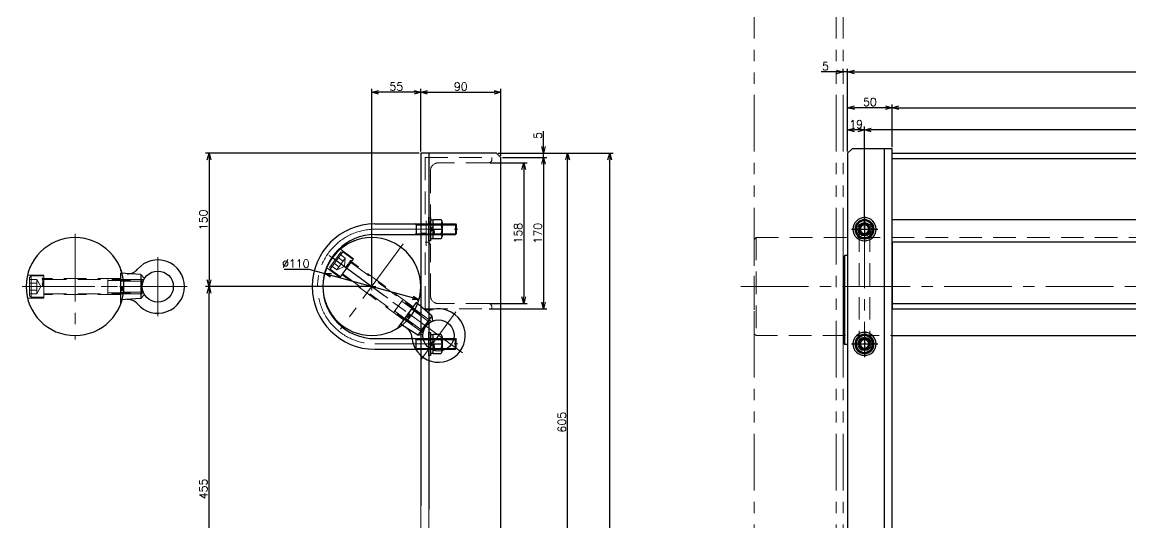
# Model space of a CAD drawing. Header units: millimetres. Extents: x -8731 to 85711, y -14522 to 31379.
# Drawn here: x -937 to 309, y -3634 to -3071 of the extents above; entities that cross this region are included whole.
import ezdxf

# ---------------------------------------------------------------- set-up
doc = ezdxf.new("R2010")
doc.units = ezdxf.units.MM
doc.header["$LTSCALE"] = 4
doc.header["$PDMODE"] = 99
doc.header["$PDSIZE"] = 1
for name, pattern in [('CENTER2', [28.575, 19.05, -3.175, 3.175, -3.175]), ('HIDDEN', [9.525, 6.35, -3.175]), ('PHANTOM2', [31.75, 15.875, -3.175, 3.175, -3.175, 3.175, -3.175])]:
    doc.linetypes.add(name, pattern=pattern)
for name, color, linetype, lineweight in [('04_HIDDEN', 2, 'HIDDEN', 13), ('05_CENTER', 4, 'CENTER2', 13), ('06_PHANTOM', 2, 'PHANTOM2', 13), ('08_DIM', 3, 'Continuous', 13)]:
    doc.layers.add(name, color=color, linetype=linetype, lineweight=lineweight)
doc.layers.add('10_DRAFT', color=8, linetype='Continuous', lineweight=0, plot=False)
doc.styles.add('KANJI0', font='txt.shx', dxfattribs={"width": 0.9, "height": 30, "bigfont": 'bigfont'})
doc.styles.add('KSS_TXT', font='txt.shx', dxfattribs={"bigfont": 'extfont2.shx'})
doc.dimstyles.new('KSS_DIM', dxfattribs={"dimscale": 3, "dimtxt": 3, "dimasz": 2.5, "dimexe": 1.25, "dimexo": 0.625, "dimtad": 1, "dimdsep": 46, "dimtxsty": 'KSS_TXT', "dimblk": 'OPEN30', "dimcen": 0, "dimazin": 2, "dimtfac": 0.75, "dimtmove": 0, "dimatfit": 3, "dimldrblk": 'OPEN30', "dimfxl": 1, "dimtolj": 1, "dimarcsym": 0})
doc.dimstyles.new('KSS_DIM$3', dxfattribs={"dimscale": 3, "dimtxt": 3, "dimasz": 2.5, "dimexe": 1.25, "dimexo": 0.625, "dimtad": 1, "dimtih": 1, "dimtoh": 1, "dimdsep": 46, "dimtxsty": 'KSS_TXT', "dimblk": 'OPEN30', "dimcen": 0, "dimazin": 2, "dimtfac": 0.75, "dimtofl": 0, "dimtmove": 0, "dimatfit": 3, "dimldrblk": 'OPEN30', "dimfxl": 1, "dimtolj": 1, "dimarcsym": 0})

# ---------------------------------------------------------------- blocks, each defined once
blk = doc.blocks.new('_Open30')
at = {"color": 0, "linetype": 'ByBlock', "lineweight": -2}
for p, q in [((-1, 0.27), (0, 0)), ((0, 0), (-1, -0.27)), ((0, 0), (-1, 0))]:
    blk.add_line(p, q, dxfattribs=at)
blk = doc.blocks.new('*D1070')
at = {"layer": '08_DIM', "color": 0, "lineweight": -2, "transparency": 16777216}
for p, q in [((-642.2, -3348.5), (-614.5, -3348.5)), ((-614.5, -3348.5), (-596.8, -3353.4)), ((-490.8, -3382.7), (-589.6, -3355.4))]:
    blk.add_line(p, q, dxfattribs=at)
blk.add_arc((-543.8, -3368), 55, 111.3219, 168.4826, dxfattribs=at)
at = {"layer": 'Defpoints', "color": 0, "transparency": 16777216}
for p in [(-596.8, -3353.4), (-490.8, -3382.7)]:
    blk.add_point(p, dxfattribs=at)
at = {"layer": '08_DIM', "color": 0, "lineweight": -2, "transparency": 16777216, "xscale": 7.5, "yscale": 7.5, "zscale": 7.5}
for p, rotation in [((-596.8, -3353.4), 164.5753601179293), ((-490.8, -3382.7), 344.5753601179293)]:
    blk.add_blockref('_Open30', p, dxfattribs=dict(at, rotation=rotation))
at = {"layer": '08_DIM', "color": 0, "transparency": 16777216, "insert": (-629.3, -3342.2), "char_height": 9, "attachment_point": 5, "style": 'KSS_TXT'}
blk.add_mtext('\\A1;%%C110', dxfattribs=at)
blk = doc.blocks.new('*D1072')
at = {"layer": '08_DIM', "color": 0, "lineweight": -2, "transparency": 16777216}
for p, q in [((-8.9, -3216.2), (-8.9, -3188.2)), ((10.1, -3301.9), (10.1, -3188.2)), ((2.6, -3191.9), (-1.4, -3191.9))]:
    blk.add_line(p, q, dxfattribs=at)
at = {"layer": 'Defpoints', "color": 0, "transparency": 16777216}
for p in [(-8.9, -3191.9), (-8.9, -3218), (10.1, -3303.8)]:
    blk.add_point(p, dxfattribs=at)
at = {"layer": '08_DIM', "color": 0, "lineweight": -2, "transparency": 16777216, "xscale": 7.5, "yscale": 7.5, "zscale": 7.5, "rotation": 180}
blk.add_blockref('_Open30', (-8.9, -3191.9), dxfattribs=at)
at = {"layer": '08_DIM', "color": 0, "lineweight": -2, "transparency": 16777216, "xscale": 7.5, "yscale": 7.5, "zscale": 7.5}
blk.add_blockref('_Open30', (10.1, -3191.9), dxfattribs=at)
at = {"layer": '08_DIM', "color": 0, "transparency": 16777216, "insert": (0.6, -3185.6), "char_height": 9, "attachment_point": 5, "style": 'KSS_TXT'}
blk.add_mtext('\\A1;19', dxfattribs=at)
blk = doc.blocks.new('*D1073')
at = {"layer": '08_DIM', "color": 0, "lineweight": -2, "transparency": 16777216}
for p, q in [((10.1, -3301.9), (10.1, -3188.2)), ((1962.1, -3301.9), (1962.1, -3188.2)), ((1954.6, -3191.9), (17.6, -3191.9))]:
    blk.add_line(p, q, dxfattribs=at)
at = {"layer": 'Defpoints', "color": 0, "transparency": 16777216}
for p in [(10.1, -3191.9), (10.1, -3303.8), (1962.1, -3303.8)]:
    blk.add_point(p, dxfattribs=at)
at = {"layer": '08_DIM', "color": 0, "lineweight": -2, "transparency": 16777216, "xscale": 7.5, "yscale": 7.5, "zscale": 7.5, "rotation": 180}
blk.add_blockref('_Open30', (10.1, -3191.9), dxfattribs=at)
at = {"layer": '08_DIM', "color": 0, "lineweight": -2, "transparency": 16777216, "xscale": 7.5, "yscale": 7.5, "zscale": 7.5}
blk.add_blockref('_Open30', (1962.1, -3191.9), dxfattribs=at)
at = {"layer": '08_DIM', "color": 0, "transparency": 16777216, "insert": (986.1, -3185.6), "char_height": 9, "attachment_point": 5, "style": 'KSS_TXT'}
blk.add_mtext('\\A1;1952', dxfattribs=at)
blk = doc.blocks.new('A$C4EE614CD_1_1')
at = {"color": 0}
blk.add_circle((0, 0), 55, dxfattribs=at)
at = {"layer": '04_HIDDEN'}
for p, q in [((-20.6, 51), (20.6, 51)), ((-9, 51), (-9, -35)), ((9, 51), (9, -35)), ((-13, -35), (-13, -53.4)), ((-13, -35), (13, -35)), ((13, -35), (13, -53.4))]:
    blk.add_line(p, q, dxfattribs=at)
at = {"layer": '05_CENTER'}
for p, q in [((0, -59.4), (0, 59.4)), ((59.4, 0), (-59.4, 0))]:
    blk.add_line(p, q, dxfattribs=at)
blk = doc.blocks.new('A$C3CCA425A_1_1')
at = {"color": 0}
for p, q in [((-13.5, 23), (-9, 27)), ((13.5, 23), (9, 27)), ((-13.5, 23), (-15, 0)), ((-13.5, 23), (13.5, 23)), ((13.5, 23), (15, 0)), ((-15, 0), (15, 0))]:
    blk.add_line(p, q, dxfattribs=at)
blk.add_circle((0, 42), 17.5, dxfattribs=at)
for centre, radius, start, end in [((0, 42), 30, 310.3553, 229.6447), ((-28.5, 8.5), 14, 356.3725, 49.6447), ((28.5, 8.5), 14, 130.3553, 183.6275)]:
    blk.add_arc(centre, radius, start, end, dxfattribs=at)
at = {"layer": '04_HIDDEN', "color": 0}
for p, q in [((-8, 26.4), (-8, 0)), ((-6.2, 0), (-6.2, 25.7)), ((6.2, 25.7), (6.2, 0)), ((8, 0), (8, 26.4))]:
    blk.add_line(p, q, dxfattribs=at)
at = {"layer": '05_CENTER', "color": 0}
for p, q in [((0, 75.2), (0, -3.3)), ((-33.2, 42), (33.2, 42))]:
    blk.add_line(p, q, dxfattribs=at)
at = {"layer": '10_DRAFT', "style": 'KSS_TXT'}
blk.add_text('M16', height=1.5, dxfattribs=at).set_placement((0.5, 1.3))
blk = doc.blocks.new('A$C39185EFE_1')
at = {"color": 0}
for p, q in [((-12, 14.4), (-10.4, 16)), ((-12, 14.4), (-12, 0)), ((12, 14.4), (-12, 14.4)), ((10.4, 16), (-10.4, 16)), ((12, 14.4), (10.4, 16)), ((12, 14.4), (12, 0)), ((12, 0), (-12, 0)), ((-8, 0), (-8, -108.9)), ((8, 0), (8, -108.9)), ((8, -72), (-8, -72)), ((-6.9, -72), (-6.9, -110)), ((6.9, -72), (6.9, -110)), ((-8, -76), (-8, -76)), ((8, -108.9), (-8, -108.9)), ((-8, -108.9), (-6.9, -110)), ((6.9, -110), (-6.9, -110)), ((8, -108.9), (6.9, -110))]:
    blk.add_line(p, q, dxfattribs=at)
at = {"color": 0, "linetype": 'HIDDEN'}
for p, q in [((-8.1, 16), (-8.1, 8)), ((-4, 16), (-4, 8)), ((4, 16), (4, 8)), ((8.1, 16), (8.1, 8)), ((-8.1, 8), (0, 3.3)), ((8.1, 8), (-8.1, 8)), ((8.1, 8), (0, 3.3))]:
    blk.add_line(p, q, dxfattribs=at)
at = {"color": 0, "linetype": 'CENTER2'}
blk.add_line((0, 19), (0, -113), dxfattribs=at)
at = {"layer": '10_DRAFT', "style": 'KANJI0', "width": 0.82}
blk.add_text('M16x110', height=1.71, dxfattribs=at).set_placement((0.4, 0.2))
blk = doc.blocks.new('A$C50724800_1_1')
at = {"color": 4, "xscale": -1, "rotation": 359.9999999937623}
blk.add_blockref('A$C3CCA425A_1_1', (0, 51), dxfattribs=at)
at = {"rotation": 7.637784012066487e-11}
blk.add_blockref('A$C4EE614CD_1_1', (0, 0), dxfattribs=at)
at = {"layer": '04_HIDDEN', "xscale": -1, "rotation": 180.0000000000764}
blk.add_blockref('A$C39185EFE_1', (0, -35), dxfattribs=at)
blk = doc.blocks.new('*D1459')
at = {"layer": '08_DIM', "color": 0, "lineweight": -2, "transparency": 16777216}
for p, q in [((-543.8, -3366.2), (-543.8, -3145.9)), ((-496.3, -3149.6), (-536.3, -3149.6)), ((-488.8, -3216.2), (-488.8, -3145.9))]:
    blk.add_line(p, q, dxfattribs=at)
at = {"layer": 'Defpoints', "color": 0, "transparency": 16777216}
for p in [(-543.8, -3149.6), (-488.8, -3218), (-543.8, -3368)]:
    blk.add_point(p, dxfattribs=at)
at = {"layer": '08_DIM', "color": 0, "lineweight": -2, "transparency": 16777216, "xscale": 7.5, "yscale": 7.5, "zscale": 7.5, "rotation": 180}
blk.add_blockref('_Open30', (-543.8, -3149.6), dxfattribs=at)
at = {"layer": '08_DIM', "color": 0, "lineweight": -2, "transparency": 16777216, "xscale": 7.5, "yscale": 7.5, "zscale": 7.5}
blk.add_blockref('_Open30', (-488.8, -3149.6), dxfattribs=at)
at = {"layer": '08_DIM', "color": 0, "transparency": 16777216, "insert": (-516.3, -3143.2), "char_height": 9, "attachment_point": 5, "style": 'KSS_TXT'}
blk.add_mtext('\\A1;55', dxfattribs=at)
blk = doc.blocks.new('*D1461')
at = {"layer": '08_DIM', "color": 0, "lineweight": -2, "transparency": 16777216}
for p, q in [((-21.4, -3126.8), (-38.7, -3126.8)), ((-13.9, -3127.9), (-13.9, -3123.1)), ((-8.9, -3126.8), (-13.9, -3126.8)), ((-8.9, -3216.2), (-8.9, -3123.1)), ((-1.4, -3126.8), (6.1, -3126.8))]:
    blk.add_line(p, q, dxfattribs=at)
at = {"layer": 'Defpoints', "color": 0, "transparency": 16777216}
for p in [(-13.9, -3126.8), (-13.9, -3129.8), (-8.9, -3218)]:
    blk.add_point(p, dxfattribs=at)
at = {"layer": '08_DIM', "color": 0, "lineweight": -2, "transparency": 16777216, "xscale": 7.5, "yscale": 7.5, "zscale": 7.5}
blk.add_blockref('_Open30', (-13.9, -3126.8), dxfattribs=at)
at = {"layer": '08_DIM', "color": 0, "lineweight": -2, "transparency": 16777216, "xscale": 7.5, "yscale": 7.5, "zscale": 7.5, "rotation": 180}
blk.add_blockref('_Open30', (-8.9, -3126.8), dxfattribs=at)
at = {"layer": '08_DIM', "color": 0, "transparency": 16777216, "insert": (-33.8, -3120.4), "char_height": 9, "attachment_point": 5, "style": 'KSS_TXT'}
blk.add_mtext('\\A1;5', dxfattribs=at)
blk = doc.blocks.new('A$C710D0C96_1_1_1')
at = {"color": 0}
for p, q in [((-954, 940), (-954, -15)), ((-945, 929), (945, 929)), ((-945, 766), (945, 766))]:
    blk.add_line(p, q, dxfattribs=at)
blk.add_lwpolyline([(-995, 10), (-995, -10), (-990, -15), (-945, -15), (-945, 940), (-990, 940), (-995, 935), (-995, 50)], dxfattribs=at)
for points in [[(-945, 935), (945, 935), (945, 860), (-945, 860)], [(-945, 760), (945, 760), (945, 835), (-945, 835)]]:
    blk.add_lwpolyline(points, close=True, dxfattribs=at)
for centre in [(-976, 849.5), (-976, 720.5)]:
    blk.add_circle(centre, 7.5, dxfattribs=at)
at = {"layer": '05_CENTER'}
for p, q in [((-976, 837.6), (-976, 861.4)), ((-987.9, 849.5), (-964.1, 849.5)), ((-976, 708.6), (-976, 732.4)), ((-987.9, 720.5), (-964.1, 720.5))]:
    blk.add_line(p, q, dxfattribs=at)
blk = doc.blocks.new('*D1937')
at = {"layer": '08_DIM', "color": 0, "lineweight": -2, "transparency": 16777216}
for p, q in [((-488.8, -3216.2), (-488.8, -3145.9)), ((-481.3, -3149.6), (-406.3, -3149.6)), ((-398.8, -3221.2), (-398.8, -3145.9))]:
    blk.add_line(p, q, dxfattribs=at)
at = {"layer": 'Defpoints', "color": 0, "transparency": 16777216}
for p in [(-398.8, -3149.6), (-488.8, -3218), (-398.8, -3223)]:
    blk.add_point(p, dxfattribs=at)
at = {"layer": '08_DIM', "color": 0, "lineweight": -2, "transparency": 16777216, "xscale": 7.5, "yscale": 7.5, "zscale": 7.5, "rotation": 180}
blk.add_blockref('_Open30', (-488.8, -3149.6), dxfattribs=at)
at = {"layer": '08_DIM', "color": 0, "lineweight": -2, "transparency": 16777216, "xscale": 7.5, "yscale": 7.5, "zscale": 7.5}
blk.add_blockref('_Open30', (-398.8, -3149.6), dxfattribs=at)
at = {"layer": '08_DIM', "color": 0, "transparency": 16777216, "insert": (-443.8, -3143.2), "char_height": 9, "attachment_point": 5, "style": 'KSS_TXT'}
blk.add_mtext('\\A1;90', dxfattribs=at)
blk = doc.blocks.new('*D1938')
at = {"layer": '08_DIM', "color": 0, "lineweight": -2, "transparency": 16777216}
for p, q in [((-410.9, -3229), (-369.2, -3229)), ((-373, -3236.5), (-373, -3379.5)), ((-410.9, -3387), (-369.2, -3387))]:
    blk.add_line(p, q, dxfattribs=at)
at = {"layer": 'Defpoints', "color": 0, "transparency": 16777216}
for p in [(-412.8, -3229), (-412.8, -3387), (-373, -3387)]:
    blk.add_point(p, dxfattribs=at)
at = {"layer": '08_DIM', "color": 0, "lineweight": -2, "transparency": 16777216, "xscale": 7.5, "yscale": 7.5, "zscale": 7.5}
for p, rotation in [((-373, -3229), 90), ((-373, -3387), 270)]:
    blk.add_blockref('_Open30', p, dxfattribs=dict(at, rotation=rotation))
at = {"layer": '08_DIM', "color": 0, "transparency": 16777216, "insert": (-379.4, -3308), "char_height": 9, "attachment_point": 5, "rotation": 90, "style": 'KSS_TXT'}
blk.add_mtext('\\A1;158', dxfattribs=at)
blk = doc.blocks.new('*D1939')
at = {"layer": '08_DIM', "color": 0, "lineweight": -2, "transparency": 16777216}
for p, q in [((-396.9, -3223), (-347.1, -3223)), ((-350.8, -3230.5), (-350.8, -3385.5)), ((-411.9, -3393), (-347.1, -3393))]:
    blk.add_line(p, q, dxfattribs=at)
at = {"layer": 'Defpoints', "color": 0, "transparency": 16777216}
for p in [(-398.8, -3223), (-413.8, -3393), (-350.8, -3393)]:
    blk.add_point(p, dxfattribs=at)
at = {"layer": '08_DIM', "color": 0, "lineweight": -2, "transparency": 16777216, "xscale": 7.5, "yscale": 7.5, "zscale": 7.5}
for p, rotation in [((-350.8, -3223), 90), ((-350.8, -3393), 270)]:
    blk.add_blockref('_Open30', p, dxfattribs=dict(at, rotation=rotation))
at = {"layer": '08_DIM', "color": 0, "transparency": 16777216, "insert": (-357.2, -3308), "char_height": 9, "attachment_point": 5, "rotation": 90, "style": 'KSS_TXT'}
blk.add_mtext('\\A1;170', dxfattribs=at)
blk = doc.blocks.new('*D1940')
at = {"layer": '08_DIM', "color": 0, "lineweight": -2, "transparency": 16777216}
for p, q in [((-8.9, -3216.2), (-8.9, -3163.2)), ((41.1, -3211.2), (41.1, -3163.2)), ((33.6, -3167), (-1.4, -3167))]:
    blk.add_line(p, q, dxfattribs=at)
at = {"layer": 'Defpoints', "color": 0, "transparency": 16777216}
for p in [(-8.9, -3167), (41.1, -3213), (-8.9, -3218)]:
    blk.add_point(p, dxfattribs=at)
at = {"layer": '08_DIM', "color": 0, "lineweight": -2, "transparency": 16777216, "xscale": 7.5, "yscale": 7.5, "zscale": 7.5, "rotation": 180}
blk.add_blockref('_Open30', (-8.9, -3167), dxfattribs=at)
at = {"layer": '08_DIM', "color": 0, "lineweight": -2, "transparency": 16777216, "xscale": 7.5, "yscale": 7.5, "zscale": 7.5}
blk.add_blockref('_Open30', (41.1, -3167), dxfattribs=at)
at = {"layer": '08_DIM', "color": 0, "transparency": 16777216, "insert": (16.1, -3160.6), "char_height": 9, "attachment_point": 5, "style": 'KSS_TXT'}
blk.add_mtext('\\A1;50', dxfattribs=at)
blk = doc.blocks.new('*D1952')
at = {"layer": '08_DIM', "color": 0, "lineweight": -2, "transparency": 16777216}
for p, q in [((-401.9, -3218), (-272.6, -3218)), ((-276.4, -4160.5), (-276.4, -3225.5)), ((-426.9, -4168), (-272.6, -4168))]:
    blk.add_line(p, q, dxfattribs=at)
at = {"layer": 'Defpoints', "color": 0, "transparency": 16777216}
for p in [(-403.8, -3218), (-276.4, -3218), (-428.8, -4168)]:
    blk.add_point(p, dxfattribs=at)
at = {"layer": '08_DIM', "color": 0, "lineweight": -2, "transparency": 16777216, "xscale": 7.5, "yscale": 7.5, "zscale": 7.5}
for p, rotation in [((-276.4, -3218), 90), ((-276.4, -4168), 270)]:
    blk.add_blockref('_Open30', p, dxfattribs=dict(at, rotation=rotation))
at = {"layer": '08_DIM', "color": 0, "transparency": 16777216, "insert": (-282.7, -3693), "char_height": 9, "attachment_point": 5, "rotation": 90, "style": 'KSS_TXT'}
blk.add_mtext('\\A1;950', dxfattribs=at)
blk = doc.blocks.new('*D1956')
at = {"layer": '08_DIM', "color": 0, "lineweight": -2, "transparency": 16777216}
for p, q in [((-401.9, -3218), (-320, -3218)), ((-323.7, -3815.5), (-323.7, -3225.5)), ((-422.4, -3823), (-320, -3823))]:
    blk.add_line(p, q, dxfattribs=at)
at = {"layer": 'Defpoints', "color": 0, "transparency": 16777216}
for p in [(-403.8, -3218), (-323.7, -3218), (-424.3, -3823)]:
    blk.add_point(p, dxfattribs=at)
at = {"layer": '08_DIM', "color": 0, "lineweight": -2, "transparency": 16777216, "xscale": 7.5, "yscale": 7.5, "zscale": 7.5}
for p, rotation in [((-323.7, -3218), 90), ((-323.7, -3823), 270)]:
    blk.add_blockref('_Open30', p, dxfattribs=dict(at, rotation=rotation))
at = {"layer": '08_DIM', "color": 0, "transparency": 16777216, "insert": (-330.1, -3520.5), "char_height": 9, "attachment_point": 5, "rotation": 90, "style": 'KSS_TXT'}
blk.add_mtext('\\A1;605', dxfattribs=at)
blk = doc.blocks.new('*D1959')
at = {"layer": '08_DIM', "color": 0, "lineweight": -2, "transparency": 16777216}
for p, q in [((-8.9, -3216.2), (-8.9, -3123.1)), ((-1.4, -3126.8), (1973.6, -3126.8)), ((1981.1, -3216.2), (1981.1, -3123.1))]:
    blk.add_line(p, q, dxfattribs=at)
at = {"layer": 'Defpoints', "color": 0, "transparency": 16777216}
for p in [(1981.1, -3126.8), (-8.9, -3218), (1981.1, -3218)]:
    blk.add_point(p, dxfattribs=at)
at = {"layer": '08_DIM', "color": 0, "lineweight": -2, "transparency": 16777216, "xscale": 7.5, "yscale": 7.5, "zscale": 7.5, "rotation": 180}
blk.add_blockref('_Open30', (-8.9, -3126.8), dxfattribs=at)
at = {"layer": '08_DIM', "color": 0, "lineweight": -2, "transparency": 16777216, "xscale": 7.5, "yscale": 7.5, "zscale": 7.5}
blk.add_blockref('_Open30', (1981.1, -3126.8), dxfattribs=at)
at = {"layer": '08_DIM', "color": 0, "transparency": 16777216, "insert": (986.1, -3120.5), "char_height": 9, "attachment_point": 5, "style": 'KSS_TXT'}
blk.add_mtext('\\A1;1990', dxfattribs=at)
blk = doc.blocks.new('*D1960')
at = {"layer": '08_DIM', "color": 0, "lineweight": -2, "transparency": 16777216}
for p, q in [((41.1, -3211.2), (41.1, -3163.2)), ((1931.1, -3211.2), (1931.1, -3163.2)), ((48.6, -3167), (1923.6, -3167))]:
    blk.add_line(p, q, dxfattribs=at)
at = {"layer": 'Defpoints', "color": 0, "transparency": 16777216}
for p in [(1931.1, -3167), (41.1, -3213), (1931.1, -3213)]:
    blk.add_point(p, dxfattribs=at)
at = {"layer": '08_DIM', "color": 0, "lineweight": -2, "transparency": 16777216, "xscale": 7.5, "yscale": 7.5, "zscale": 7.5, "rotation": 180}
blk.add_blockref('_Open30', (41.1, -3167), dxfattribs=at)
at = {"layer": '08_DIM', "color": 0, "lineweight": -2, "transparency": 16777216, "xscale": 7.5, "yscale": 7.5, "zscale": 7.5}
blk.add_blockref('_Open30', (1931.1, -3167), dxfattribs=at)
at = {"layer": '08_DIM', "color": 0, "transparency": 16777216, "insert": (986.1, -3160.6), "char_height": 9, "attachment_point": 5, "style": 'KSS_TXT'}
blk.add_mtext('\\A1;1890', dxfattribs=at)
blk = doc.blocks.new('*D2261')
at = {"layer": '08_DIM', "color": 0, "lineweight": -2, "transparency": 16777216}
for p, q in [((-545.7, -3368), (-730.6, -3368)), ((-726.8, -3815.5), (-726.8, -3375.5)), ((-653.6, -3823), (-730.6, -3823))]:
    blk.add_line(p, q, dxfattribs=at)
at = {"layer": 'Defpoints', "color": 0, "transparency": 16777216}
for p in [(-726.8, -3368), (-543.8, -3368), (-651.8, -3823)]:
    blk.add_point(p, dxfattribs=at)
at = {"layer": '08_DIM', "color": 0, "lineweight": -2, "transparency": 16777216, "xscale": 7.5, "yscale": 7.5, "zscale": 7.5}
for p, rotation in [((-726.8, -3368), 90), ((-726.8, -3823), 270)]:
    blk.add_blockref('_Open30', p, dxfattribs=dict(at, rotation=rotation))
at = {"layer": '08_DIM', "color": 0, "transparency": 16777216, "insert": (-733.2, -3595.5), "char_height": 9, "attachment_point": 5, "rotation": 90, "style": 'KSS_TXT'}
blk.add_mtext('\\A1;455', dxfattribs=at)
blk = doc.blocks.new('*D2262')
at = {"layer": '08_DIM', "color": 0, "lineweight": -2, "transparency": 16777216}
for p, q in [((-490.7, -3218), (-730.6, -3218)), ((-726.8, -3225.5), (-726.8, -3360.5)), ((-545.7, -3368), (-730.6, -3368))]:
    blk.add_line(p, q, dxfattribs=at)
at = {"layer": 'Defpoints', "color": 0, "transparency": 16777216}
for p in [(-488.8, -3218), (-726.8, -3368), (-543.8, -3368)]:
    blk.add_point(p, dxfattribs=at)
at = {"layer": '08_DIM', "color": 0, "lineweight": -2, "transparency": 16777216, "xscale": 7.5, "yscale": 7.5, "zscale": 7.5}
for p, rotation in [((-726.8, -3218), 90), ((-726.8, -3368), 270)]:
    blk.add_blockref('_Open30', p, dxfattribs=dict(at, rotation=rotation))
at = {"layer": '08_DIM', "color": 0, "transparency": 16777216, "insert": (-733.2, -3293), "char_height": 9, "attachment_point": 5, "rotation": 90, "style": 'KSS_TXT'}
blk.add_mtext('\\A1;150', dxfattribs=at)
blk = doc.blocks.new('*D2263')
at = {"layer": '08_DIM', "color": 0, "lineweight": -2, "transparency": 16777216}
for p, q in [((-350.8, -3210.5), (-350.8, -3193.3)), ((-401.9, -3218), (-347.1, -3218)), ((-396.9, -3223), (-347.1, -3223)), ((-350.8, -3223), (-350.8, -3218)), ((-350.8, -3230.5), (-350.8, -3238))]:
    blk.add_line(p, q, dxfattribs=at)
at = {"layer": 'Defpoints', "color": 0, "transparency": 16777216}
for p in [(-403.8, -3218), (-398.8, -3223), (-350.8, -3218)]:
    blk.add_point(p, dxfattribs=at)
at = {"layer": '08_DIM', "color": 0, "lineweight": -2, "transparency": 16777216, "xscale": 7.5, "yscale": 7.5, "zscale": 7.5}
for p, rotation in [((-350.8, -3218), 270), ((-350.8, -3223), 90)]:
    blk.add_blockref('_Open30', p, dxfattribs=dict(at, rotation=rotation))
at = {"layer": '08_DIM', "color": 0, "transparency": 16777216, "insert": (-357.2, -3198.2), "char_height": 9, "attachment_point": 5, "rotation": 90, "style": 'KSS_TXT'}
blk.add_mtext('\\A1;5', dxfattribs=at)
blk = doc.blocks.new('A$C5FBC6F7F_1_1')
at = {"color": 0}
blk.add_line((-1098, 55), (-1098, -55), dxfattribs=at)
blk.add_lwpolyline([(-1098, 55), (1098, 55), (1100, 53), (1100, -53), (1098, -55), (-1098, -55), (-1100, -53), (-1100, 53)], close=True, dxfattribs=at)
at = {"layer": '05_CENTER'}
blk.add_line((-1115.2, 0), (1115.2, 0), dxfattribs=at)
blk = doc.blocks.new('12b_2_1')
at = {"color": 0, "linetype": 'CENTER2'}
for p, q in [((0, -14.8), (0, 14.8)), ((14.8, 0), (-14.8, 0))]:
    blk.add_line(p, q, dxfattribs=at)
at = {"color": 0}
for p, q in [((-5.5, 9.5), (-10.9, 0)), ((-10.9, 0), (-5.5, -9.5)), ((5.5, 9.5), (-5.5, 9.5)), ((11, 0), (5.5, 9.5)), ((5.5, -9.5), (11, 0)), ((-5.5, -9.5), (5.5, -9.5))]:
    blk.add_line(p, q, dxfattribs=at)
for radius in [13, 10.8, 9.48, 6, 4.75]:
    blk.add_circle((0, 0), radius, dxfattribs=at)
at = {"layer": '10_DRAFT', "linetype": 'CENTER2', "style": 'KANJI0', "width": 0.82}
blk.add_text('Ｍ１２', height=1.5, dxfattribs=at).set_placement((0.3, 0.1))
blk = doc.blocks.new('A$C3E246D50_1_1')
at = {"color": 0}
for p, q in [((0, 6), (-129, 6)), ((0, -6), (-129, -6))]:
    blk.add_line(p, q, dxfattribs=at)
for centre, start, end in [((-129, 0), 89.9988, 270), ((0, 0), 270, 90.0012)]:
    blk.add_arc(centre, 6, start, end, dxfattribs=at)
at = {"layer": '04_HIDDEN', "color": 0}
for centre, start, end in [((-129, 0), 270, 90.0012), ((0, 0), 89.9988, 270)]:
    blk.add_arc(centre, 6, start, end, dxfattribs=at)
at = {"layer": '05_CENTER', "color": 0}
for p, q in [((-129, 10.3), (-129, -10.3)), ((0, 10.3), (0, -10.3)), ((10.1, 0), (-139.1, 0))]:
    blk.add_line(p, q, dxfattribs=at)
at = {"layer": '10_DRAFT'}
blk.add_line((-64.5, -6), (-64.5, 6), dxfattribs=at)
blk = doc.blocks.new('A$C68E638F9_1_1')
for p in [(-129, 0), (0, 0)]:
    blk.add_blockref('12b_2_1', p)
at = {"layer": '04_HIDDEN', "color": 4}
blk.add_blockref('A$C3E246D50_1_1', (0, 0), dxfattribs=at)
blk = doc.blocks.new('M12Nza_2_1')
at = {"color": 0}
for p, q in [((-10.9, 5), (-10.9, 13.5)), ((-8.2, 15), (8.2, 15)), ((-5.5, 5), (-5.5, 13.5)), ((5.5, 5), (5.5, 13.5)), ((11, 13.5), (11, 5)), ((11, 5), (-10.9, 5)), ((-10.7, 2), (-10.7, 5)), ((0, 2), (-3, 5)), ((0, 5), (3, 2)), ((10.7, 5), (10.7, 2))]:
    blk.add_line(p, q, dxfattribs=at)
at = {"color": 0, "linetype": 'CENTER2'}
blk.add_line((0, 0), (0, 15), dxfattribs=at)
at = {"color": 0}
blk.add_lwpolyline([(-13, 2), (13, 2), (13, 0), (-13, 0)], close=True, dxfattribs=at)
for centre, radius, start, end in [((-8.2, 11.7), 3.29, 33.626, 146.374), ((0, 4), 10.9, 60, 120), ((8.2, 11.7), 3.29, 33.626, 146.374)]:
    blk.add_arc(centre, radius, start, end, dxfattribs=at)
at = {"layer": '10_DRAFT', "style": 'KSS_TXT'}
blk.add_text('M12', height=1.5, dxfattribs=at).set_placement((0.3, 5.1))
blk = doc.blocks.new('A$C575E2545_1_1')
at = {"color": 0}
for p, q in [((-70.5, 0), (-70.5, -90.6)), ((-58.5, 0), (-58.5, -90.6)), ((58.5, 0), (58.5, -90.6)), ((70.5, 0), (70.5, -90.6)), ((-69.6, -46.5), (-70.5, -44.9)), ((-70.5, -46.5), (-58.5, -46.5)), ((-69.6, -46.5), (-69.6, -91.5)), ((-59.4, -46.5), (-58.5, -44.9)), ((-59.4, -46.5), (-59.4, -91.5)), ((59.4, -46.5), (58.5, -44.9)), ((70.5, -46.5), (58.5, -46.5)), ((59.4, -46.5), (59.4, -91.5)), ((69.6, -46.5), (70.5, -44.9)), ((69.6, -46.5), (69.6, -91.5)), ((-70.5, -90.6), (-58.5, -90.6)), ((-70.5, -90.6), (-69.6, -91.5)), ((-69.6, -91.5), (-59.4, -91.5)), ((-58.5, -90.6), (-59.4, -91.5)), ((70.5, -90.6), (58.5, -90.6)), ((58.5, -90.6), (59.4, -91.5)), ((69.6, -91.5), (59.4, -91.5)), ((70.5, -90.6), (69.6, -91.5))]:
    blk.add_line(p, q, dxfattribs=at)
for radius in [70.5, 58.5]:
    blk.add_arc((0, 0), radius, 0, 180, dxfattribs=at)
at = {"layer": '05_CENTER', "color": 0}
for p, q in [((-64.5, 0), (-64.5, -93.2)), ((64.5, 0), (64.5, -93.2))]:
    blk.add_line(p, q, dxfattribs=at)
blk.add_arc((0, 0), 64.5, 0, 180, dxfattribs=at)
blk = doc.blocks.new('A$C1DE955DB_1_1')
at = {"color": 4}
blk.add_blockref('A$C575E2545_1_1', (0, -58.5), dxfattribs=at)
at = {"color": 4, "rotation": 180}
for p in [(-64.5, -119), (64.5, -119)]:
    blk.add_blockref('M12Nza_2_1', p, dxfattribs=at)
blk = doc.blocks.new('A$C3B8279DF_1_1')
at = {"color": 0}
for p, q in [((0, 0), (0, -75)), ((0, 0), (75, 0)), ((75, -2), (75, 0)), ((14.5, -6), (71, -6)), ((6, -71), (6, -14.5)), ((2, -75), (0, -75))]:
    blk.add_line(p, q, dxfattribs=at)
for centre, radius, start, end in [((14.5, -14.5), 8.5, 90, 180), ((71, -2), 4, 270, 0), ((2, -71), 4, 270, 0)]:
    blk.add_arc(centre, radius, start, end, dxfattribs=at)
blk = doc.blocks.new('A$C1FC96EE0_1_1_1')
at = {"color": 0}
for p, q in [((-36, 935), (-36, 534.3)), ((-36, 423.1), (-36, -15))]:
    blk.add_line(p, q, dxfattribs=at)
for points in [[(45, 494.9), (45, 930), (40, 935), (-45, 935), (-45, 538.7)], [(-45, 427.5), (-45, -15), (15, -15), (45, 15), (45, 383.7)]]:
    blk.add_lwpolyline(points, dxfattribs=at)
blk.add_lwpolyline([(-36, 221), (39, 221), (39, 230), (-36, 230)], close=True, dxfattribs=at)
blk.add_circle((-5, 30), 20, dxfattribs=at)
at = {"layer": '04_HIDDEN'}
for p, q in [((-45, 538.7), (-45, 427.5)), ((-36, 534.3), (-36, 423.1)), ((45, 494.9), (45, 383.7))]:
    blk.add_line(p, q, dxfattribs=at)
blk.add_lwpolyline([(-36, 439), (39, 439), (39, 430), (-36, 430)], close=True, dxfattribs=at)
at = {"layer": '05_CENTER'}
for p, q in [((-30.7, 849.5), (-53.1, 849.5)), ((-30.7, 720.5), (-53.1, 720.5)), ((-29.3, 393.5), (-51.7, 393.5)), ((-29.3, 266.5), (-51.7, 266.5)), ((-5, 2.3), (-5, 57.7)), ((22.7, 30), (-32.7, 30))]:
    blk.add_line(p, q, dxfattribs=at)
at = {"layer": '10_DRAFT'}
for p, q in [((-39, 831), (-39, 859)), ((-45, 845), (-39, 845)), ((-100, 780.5), (-100, 789.5)), ((-104.5, 785), (-95.5, 785)), ((-97.1, 330), (-88.1, 330)), ((-92.6, 325.5), (-92.6, 334.5))]:
    blk.add_line(p, q, dxfattribs=at)
at = {"layer": '04_HIDDEN', "xscale": -1, "rotation": 90}
blk.add_blockref('A$C3B8279DF_1_1', (-40, 930), dxfattribs=at)
at = {"layer": '04_HIDDEN', "rotation": 90}
for p in [(-40, 760), (-40, 115)]:
    blk.add_blockref('A$C3B8279DF_1_1', p, dxfattribs=at)

msp = doc.modelspace()

# ---------------------------------------------------------------- linework, layer by layer
for p, q in [((-11.9355, -3333.03776), (-13.9355, -3335.03776)), ((-13.9355, -3335.03776), (-13.9355, -3431.03776)), ((-8.9355, -3333.03776), (-11.9355, -3333.03776)), ((-11.9355, -3433.03776), (-11.9355, -3333.03776)), ((41.0645, -3423.03776), (1931.0645, -3423.03776)), ((-13.9355, -3431.03776), (-11.9355, -3433.03776)), ((-8.9355, -3433.03776), (-11.9355, -3433.03776))]:
    msp.add_line(p, q)
at = {"layer": '06_PHANTOM'}
for p, q in [((-113.9355, -4867.17761), (-113.9355, -1029.27088)), ((-21.9355, -4867.17761), (-21.9355, -1029.27088)), ((-13.9355, -4867.17761), (-13.9355, -1029.27088))]:
    msp.add_line(p, q, dxfattribs=at)

# ---------------------------------------------------------------- block references
for name, p in [('A$C710D0C96_1_1_1', (986.0645, -4153.03776)), ('A$C1FC96EE0_1_1_1', (-443.81377, -4153.03776))]:
    msp.add_blockref(name, p)
at = {"xscale": -1}
for name, p, rotation in [('A$C50724800_1_1', (-543.81377, -3368.03776), 233.7448705823587), ('A$C68E638F9_1_1', (10.0645, -3303.53776), 270), ('A$C50724800_1_1', (-877.42977, -3368.03776), 270.0000000000764)]:
    msp.add_blockref(name, p, dxfattribs=dict(at, rotation=rotation))
at = {"rotation": 90}
msp.add_blockref('A$C1DE955DB_1_1', (-598.81377, -3368.03776), dxfattribs=at)
at = {"layer": '04_HIDDEN'}
msp.add_blockref('A$C5FBC6F7F_1_1', (986.0645, -3368.03776), dxfattribs=at)

# ---------------------------------------------------------------- dimensions: what is measured, and where the dimension line sits
at = {"layer": '08_DIM'}
for base, p1, p2, angle, picture, middle in [((-13.9355, -3126.83105), (-8.9355, -3218.03776), (-13.9355, -3129.80484), 180, '*D1461', (-33.8105, -3120.4498)), ((-323.71738, -3218.03776), (-424.26962, -3823.03776), (-403.81377, -3218.03776), 90, '*D1956', (-330.09863, -3520.53776))]:
    dim = msp.add_linear_dim(base=base, p1=p1, p2=p2, angle=angle, dimstyle='KSS_DIM', override={"dimscale": 3}, dxfattribs=at)
    dim.commit()
    dim.dimension.update_dxf_attribs({"geometry": picture, "text_midpoint": middle})
dim = msp.add_linear_dim(base=(1981.0645, -3126.83105), p1=(-8.9355, -3218.03776), p2=(1981.0645, -3218.03776), dimstyle='KSS_DIM', override={"dimscale": 3}, dxfattribs=at)
dim.commit()
dim.dimension.update_dxf_attribs({"geometry": '*D1959', "text_midpoint": (986.0645, -3120.45605)})
at = {"layer": '08_DIM', "color": 1}
for base, p1, p2, angle, picture, middle in [((-543.81377, -3149.60659), (-488.81377, -3218.03776), (-543.81377, -3368.03776), 180, '*D1459', (-516.31377, -3143.21909)), ((-398.81377, -3149.60659), (-488.81377, -3218.03776), (-398.81377, -3223.03776), 180, '*D1937', (-443.81377, -3143.23159)), ((-726.83961, -3368.03776), (-488.81377, -3218.03776), (-543.81377, -3368.03776), 90, '*D2262', (-733.22086, -3293.03776)), ((-276.36155, -3218.03776), (-428.81377, -4168.03776), (-403.81377, -3218.03776), 90, '*D1952', (-282.7428, -3693.03776)), ((-726.83961, -3368.03776), (-651.75791, -3823.03776), (-543.81377, -3368.03776), 90, '*D2261', (-733.22711, -3595.53776))]:
    dim = msp.add_linear_dim(base=base, p1=p1, p2=p2, angle=angle, dimstyle='KSS_DIM', override={"dimscale": 3}, dxfattribs=at)
    dim.commit()
    dim.dimension.update_dxf_attribs({"geometry": picture, "text_midpoint": middle})
for base, p2, picture, middle in [((-8.9355, -3166.96723), (-8.9355, -3218.03776), '*D1940', (16.0645, -3160.58598)), ((1931.0645, -3166.96723), (1931.0645, -3213.03776), '*D1960', (986.0645, -3160.59223))]:
    dim = msp.add_linear_dim(base=base, p1=(41.0645, -3213.03776), p2=p2, dimstyle='KSS_DIM', override={"dimscale": 3}, dxfattribs=at)
    dim.commit()
    dim.dimension.update_dxf_attribs({"geometry": picture, "text_midpoint": middle})
dim = msp.add_linear_dim(base=(-8.9355, -3191.94023), p1=(10.0645, -3303.77165), p2=(-8.9355, -3218.03776), angle=180, dimstyle='KSS_DIM', dxfattribs=at)
dim.commit()
dim.dimension.update_dxf_attribs({"geometry": '*D1072', "text_midpoint": (0.5645, -3185.56523)})
dim = msp.add_linear_dim(base=(10.0645, -3191.94023), p1=(1962.0645, -3303.77165), p2=(10.0645, -3303.77165), dimstyle='KSS_DIM', dxfattribs=at)
dim.commit()
dim.dimension.update_dxf_attribs({"geometry": '*D1073', "text_midpoint": (986.0645, -3185.55898)})
at = {"layer": '08_DIM'}
for base, p1, p2, picture, middle in [((-350.82413, -3218.03776), (-398.81377, -3223.03776), (-403.81377, -3218.03776), '*D2263', (-357.20538, -3198.16276)), ((-350.82413, -3393.03776), (-398.81377, -3223.03776), (-413.81377, -3393.03776), '*D1939', (-357.19913, -3308.03776)), ((-372.99074, -3387.03776), (-412.81377, -3229.03776), (-412.81377, -3387.03776), '*D1938', (-379.37199, -3308.03776))]:
    dim = msp.add_linear_dim(base=base, p1=p1, p2=p2, angle=90, dimstyle='KSS_DIM', dxfattribs=at)
    dim.commit()
    dim.dimension.update_dxf_attribs({"geometry": picture, "text_midpoint": middle})
dim = msp.add_diameter_dim_2p(p1=(-490.7948, -3382.66615), p2=(-596.83273, -3353.40937), dimstyle='KSS_DIM$3', override={"dimpost": '%%C<>', "dimtix": 1, "dimatfit": 2, "dimarcsym": 1}, dxfattribs=at)
dim.commit()
dim.dimension.update_dxf_attribs({"geometry": '*D1070', "text_midpoint": (-629.30336, -3348.53734), "dimtype": 163})

doc.saveas('drawing.dxf')
